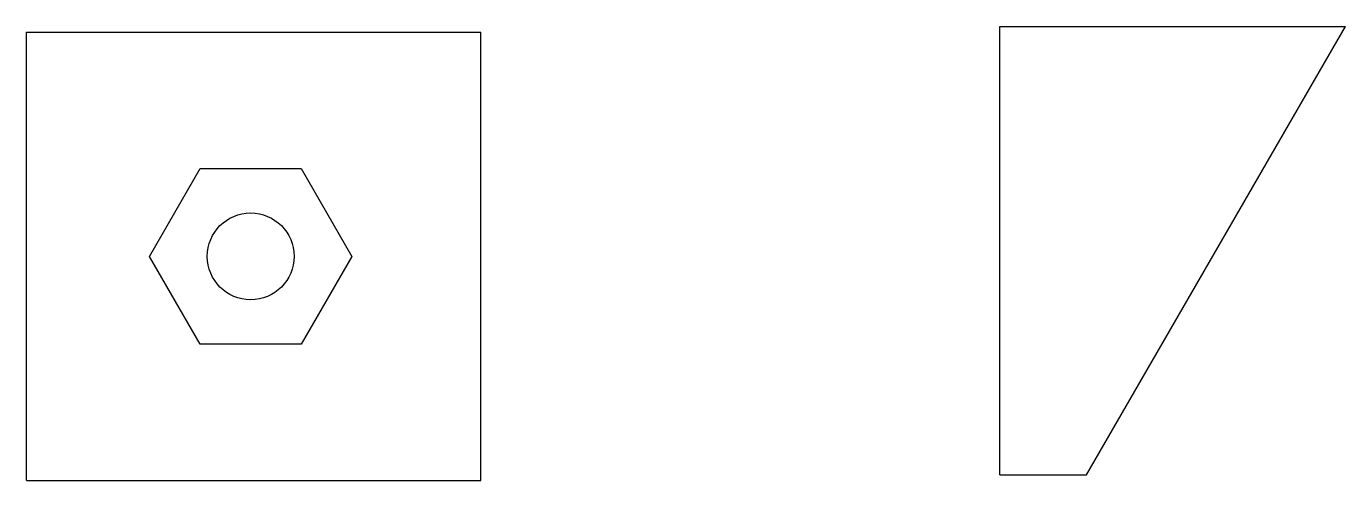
# Model space of a CAD drawing. Header units: inches. Extents: x 10.1 to 55.7, y 9.3 to 65.4.
# Drawn here: x 10.09 to 55.67, y 9.33 to 25.02 of the extents above.
import ezdxf

# ---------------------------------------------------------------- set-up
doc = ezdxf.new("R2010")
doc.units = ezdxf.units.IN
doc.header["$MEASUREMENT"] = 0
doc.layers.get('0').update_dxf_attribs({"true_color": 0xc2ced6})

msp = doc.modelspace()

# ---------------------------------------------------------------- linework, layer by layer
for p, q in [((10.091, 9.327), (10.091, 24.827)), ((10.091, 24.827), (17.841, 24.827)), ((17.841, 24.827), (25.791, 24.827)), ((25.791, 9.327), (25.791, 24.827)), ((43.723, 9.523), (43.723, 25.023)), ((43.723, 25.023), (46.723, 25.023)), ((46.723, 9.523), (55.672, 25.023)), ((46.723, 25.023), (55.672, 25.023)), ((10.091, 9.327), (17.841, 9.327)), ((17.841, 9.327), (25.791, 9.327)), ((43.723, 9.523), (46.723, 9.523))]:
    msp.add_line(p, q)
msp.add_lwpolyline([(14.341, 17.077), (16.091, 20.109), (19.591, 20.109), (21.341, 17.077), (19.591, 14.046), (16.091, 14.046)], close=True)
msp.add_circle((17.841, 17.077), 1.5)

doc.saveas('drawing.dxf')
